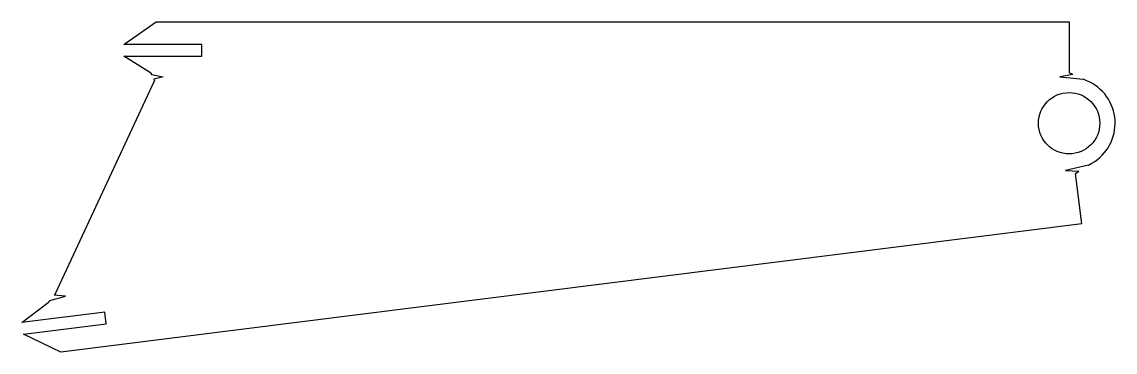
# Model space of a CAD drawing. Extents: x -6483 to -5556, y -189 to 91.
import ezdxf

# ---------------------------------------------------------------- set-up
doc = ezdxf.new("R2010")
doc.units = 0
doc.layers.get('0').update_dxf_attribs({"linetype": 'CONTINUOUS'})

msp = doc.modelspace()

# ---------------------------------------------------------------- linework, layer by layer
for p, q in [((-6396.81, 71.79), (-6369.23, 90.79)), ((-6369.23, 90.79), (-5595, 90.79)), ((-5595, 90.79), (-5595, 47.79)), ((-6330.61, 71.79), (-6396.81, 71.79)), ((-6330.61, 61.79), (-6330.61, 71.79)), ((-6374.1, 47.79), (-6396.81, 61.79)), ((-6396.81, 61.79), (-6330.61, 61.79)), ((-6374.1, 47.79), (-6373.39, 46.39)), ((-6373.39, 46.39), (-6363.38, 44.39)), ((-5591.92, 46.39), (-5603, 44.39)), ((-5591.92, 46.39), (-5595, 47.79)), ((-6454.62, -139.11), (-6370.63, 41)), ((-6363.38, 44.39), (-6371.34, 42.39)), ((-6371.34, 42.39), (-6370.63, 41)), ((-5603, 44.39), (-5583.08, 42.39)), ((-5580, 41), (-5583.08, 42.39)), ((-5578.52, -30.62), (-5598.03, -35.08)), ((-5598.03, -35.08), (-5586.79, -35.69)), ((-5589.67, -37.45), (-5586.79, -35.69)), ((-5578.52, -30.62), (-5575.64, -28.85)), ((-5584.32, -80.12), (-5589.67, -37.45)), ((-5584.32, -80.12), (-6450.29, -188.75)), ((-6483.2, -163.65), (-6460.81, -146.73)), ((-6459.54, -145.17), (-6460.81, -146.73)), ((-6459.54, -145.17), (-6446.23, -141.48)), ((-6454.62, -139.11), (-6455.89, -140.68)), ((-6446.23, -141.48), (-6455.89, -140.68)), ((-6412.88, -154.83), (-6483.2, -163.65)), ((-6411.64, -164.75), (-6412.88, -154.83)), ((-6481.95, -173.57), (-6411.64, -164.75)), ((-6450.29, -188.75), (-6481.95, -173.57))]:
    msp.add_line(p, q)
msp.add_circle((-5595, 5), 26)
msp.add_arc((-5595, 5), 39, 299.76977, 67.38014)

doc.saveas('drawing.dxf')
